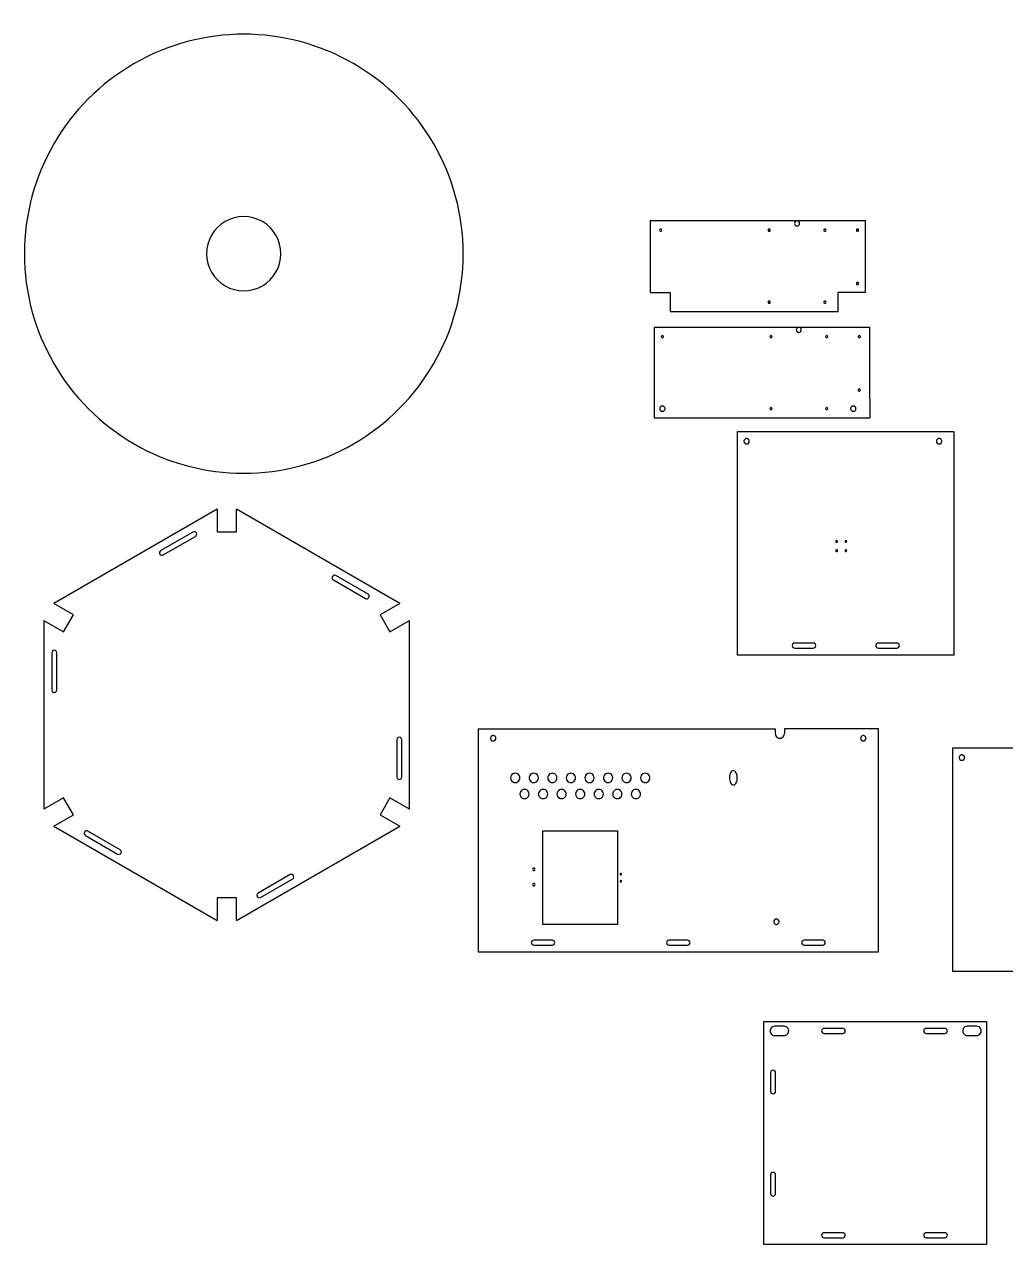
# Model space of a CAD drawing. Extents: x -5712 to 4099, y 0 to 7743.
# Drawn here: x -5712 to -640, y 1438 to 7743 of the extents above; entities that cross this region are included whole.
import ezdxf

# ---------------------------------------------------------------- set-up
doc = ezdxf.new("R2010")
doc.units = 0
for name, color, linetype in [('Sketch052', 7, 'CONTINUOUS'), ('Sketch053', 7, 'CONTINUOUS'), ('Sketch055', 7, 'CONTINUOUS'), ('Sketch060', 7, 'CONTINUOUS'), ('Sketch062', 7, 'CONTINUOUS'), ('Sketch063', 7, 'CONTINUOUS')]:
    doc.layers.add(name, color=color, linetype=linetype)

msp = doc.modelspace()

# ---------------------------------------------------------------- linework, layer by layer
at = {"layer": 'Sketch052', "color": 1}
for points in [[(-737.990793, 1438.348281), (-1889.98947, 1438.348281), (-1889.98947, 2590.348958), (-737.990793, 2590.348958)], [(-1785.349499, 2518.348978), (-1779.089501, 2519.178978), (-1773.349502, 2521.558978), (-1768.419504, 2525.338976), (-1764.569505, 2530.348975), (-1762.149506, 2536.188973), (-1761.349506, 2542.348972), (-1762.149506, 2548.50897), (-1764.569505, 2554.348968), (-1768.419504, 2559.358967), (-1773.349502, 2563.128966), (-1779.089501, 2565.518965), (-1785.349499, 2566.348965), (-1833.349486, 2566.348965), (-1839.609484, 2565.518965), (-1845.349482, 2563.128966), (-1850.279481, 2559.358967), (-1854.13948, 2554.348968), (-1856.549479, 2548.50897), (-1857.349479, 2542.348972), (-1856.549479, 2536.188973), (-1854.13948, 2530.348975), (-1850.279481, 2525.338976), (-1845.349482, 2521.558978), (-1839.609484, 2519.178978), (-1833.349486, 2518.348978)], [(-1577.989557, 2555.308968), (-1583.029556, 2554.278968), (-1587.139555, 2551.498969), (-1589.909554, 2547.38897), (-1590.929554, 2542.348972), (-1589.909554, 2537.308973), (-1587.139555, 2533.188974), (-1583.029556, 2530.408975), (-1577.989557, 2529.388975), (-1481.989584, 2529.388975), (-1476.949586, 2530.408975), (-1472.839587, 2533.188974), (-1470.069588, 2537.308973), (-1469.049588, 2542.348972), (-1470.069588, 2547.38897), (-1472.839587, 2551.498969), (-1476.949586, 2554.278968), (-1481.989584, 2555.308968)], [(-1049.989705, 2555.308968), (-1055.029704, 2554.278968), (-1059.139703, 2551.498969), (-1061.909702, 2547.38897), (-1062.929702, 2542.348972), (-1061.909702, 2537.308973), (-1059.139703, 2533.188974), (-1055.029704, 2530.408975), (-1049.989705, 2529.388975), (-953.990732, 2529.388975), (-948.952734, 2530.408975), (-944.840735, 2533.188974), (-942.068736, 2537.308973), (-941.052736, 2542.348972), (-942.068736, 2547.38897), (-944.840735, 2551.498969), (-948.952734, 2554.278968), (-953.990732, 2555.308968)], [(-789.830778, 2518.348978), (-783.56878, 2519.178978), (-777.830782, 2521.558978), (-772.895783, 2525.338976), (-769.045784, 2530.348975), (-766.633785, 2536.188973), (-765.830785, 2542.348972), (-766.633785, 2548.50897), (-769.045784, 2554.348968), (-772.895783, 2559.358967), (-777.830782, 2563.128966), (-783.56878, 2565.518965), (-789.830778, 2566.348965), (-837.830765, 2566.348965), (-844.092763, 2565.518965), (-849.830762, 2563.128966), (-854.76476, 2559.358967), (-858.614759, 2554.348968), (-861.026758, 2548.50897), (-861.830758, 2542.348972), (-861.026758, 2536.188973), (-858.614759, 2530.348975), (-854.76476, 2525.338976), (-849.830762, 2521.558978), (-844.092763, 2519.178978), (-837.830765, 2518.348978)], [(-1829.029487, 2326.349032), (-1830.059487, 2331.389031), (-1832.829486, 2335.49903), (-1836.949485, 2338.269029), (-1841.989483, 2339.289029), (-1847.029482, 2338.269029), (-1851.149481, 2335.49903), (-1853.92948, 2331.389031), (-1854.94948, 2326.349032), (-1854.94948, 2230.349059), (-1853.92948, 2225.309061), (-1851.149481, 2221.199062), (-1847.029482, 2218.429063), (-1841.989483, 2217.409063), (-1836.949485, 2218.429063), (-1832.829486, 2221.199062), (-1830.059487, 2225.309061), (-1829.029487, 2230.349059)], [(-1829.029487, 1798.34818), (-1830.059487, 1803.385179), (-1832.829486, 1807.497178), (-1836.949485, 1810.269177), (-1841.989483, 1811.286177), (-1847.029482, 1810.269177), (-1851.149481, 1807.497178), (-1853.92948, 1803.385179), (-1854.94948, 1798.34818), (-1854.94948, 1702.348207), (-1853.92948, 1697.310209), (-1851.149481, 1693.19821), (-1847.029482, 1690.426211), (-1841.989483, 1689.410211), (-1836.949485, 1690.426211), (-1832.829486, 1693.19821), (-1830.059487, 1697.310209), (-1829.029487, 1702.348207)], [(-1577.989557, 1499.308264), (-1583.029556, 1498.283265), (-1587.139555, 1495.504265), (-1589.909554, 1491.387267), (-1590.929554, 1486.348268), (-1589.909554, 1481.308269), (-1587.139555, 1477.191271), (-1583.029556, 1474.413271), (-1577.989557, 1473.388272), (-1481.989584, 1473.388272), (-1476.949586, 1474.412271), (-1472.839587, 1477.191271), (-1470.069588, 1481.308269), (-1469.049588, 1486.348268), (-1470.069588, 1491.387267), (-1472.839587, 1495.504265), (-1476.949586, 1498.283265), (-1481.989584, 1499.308264)], [(-1049.989705, 1499.308264), (-1055.029704, 1498.283265), (-1059.139703, 1495.504265), (-1061.909702, 1491.387267), (-1062.929702, 1486.348268), (-1061.909702, 1481.308269), (-1059.139703, 1477.191271), (-1055.029704, 1474.413271), (-1049.989705, 1473.388272), (-953.990732, 1473.388272), (-948.952734, 1474.412271), (-944.840735, 1477.191271), (-942.068736, 1481.308269), (-941.052736, 1486.348268), (-942.068736, 1491.387267), (-944.840735, 1495.504265), (-948.952734, 1498.283265), (-953.990732, 1499.308264)]]:
    msp.add_lwpolyline(points, close=True, dxfattribs=at)
at = {"layer": 'Sketch053', "color": 1}
for points in [[(-908.004745, 2850.408885), (24.769793, 2850.408885), (24.769793, 4002.408562), (-914.051744, 4002.408562), (-914.051744, 2850.408885)], [(-852.131761, 3954.408575), (-852.418761, 3957.208575), (-853.232761, 3959.818574), (-856.21676, 3964.228573), (-860.639759, 3967.208572), (-863.249758, 3968.018572), (-866.051757, 3968.298572), (-868.854756, 3968.018572), (-871.464755, 3967.208572), (-875.886754, 3964.228573), (-878.871753, 3959.818574), (-879.684753, 3957.208575), (-879.971753, 3954.408575), (-879.684753, 3951.598576), (-878.871753, 3948.998577), (-875.886754, 3944.578578), (-871.464755, 3941.598579), (-868.854756, 3940.788579), (-866.051757, 3940.508579), (-863.249758, 3940.788579), (-860.639759, 3941.598579), (-856.21676, 3944.578578), (-853.232761, 3948.998577), (-852.418761, 3951.598576), (-852.131761, 3954.408575)]]:
    msp.add_lwpolyline(points, close=True, dxfattribs=at)
at = {"layer": 'Sketch055', "color": 1}
for points in [[(-4386.118769, 6557.828145)], [(-3443.879034, 6557.828145)], [(-3274.859081, 4054.338547), (-3275.149081, 4057.138547), (-3275.959081, 4059.748546), (-3278.93908, 4064.168545), (-3283.369079, 4067.138544), (-3285.979078, 4067.948544), (-3288.779077, 4068.228544), (-3291.579076, 4067.948544), (-3294.189076, 4067.138544), (-3298.609074, 4064.168545), (-3301.599074, 4059.748546), (-3302.409073, 4057.138547), (-3302.699073, 4054.338547), (-3302.409073, 4051.538548), (-3301.599074, 4048.928549), (-3298.609074, 4044.50855), (-3294.189076, 4041.528551), (-3291.579076, 4040.718551), (-3288.779077, 4040.438551), (-3285.979078, 4040.718551), (-3283.369079, 4041.528551), (-3278.93908, 4044.50855), (-3275.959081, 4048.928549), (-3275.149081, 4051.538548), (-3274.859081, 4054.338547)], [(-1361.579618, 4054.338547), (-1361.869618, 4057.138547), (-1362.679618, 4059.748546), (-1365.669617, 4064.168545), (-1370.089616, 4067.138544), (-1372.699615, 4067.948544), (-1375.499614, 4068.228544), (-1378.299613, 4067.948544), (-1380.919613, 4067.138544), (-1385.339611, 4064.168545), (-1388.31961, 4059.748546), (-1389.13961, 4057.138547), (-1389.41961, 4054.338547), (-1389.13961, 4051.538548), (-1388.31961, 4048.928549), (-1385.339611, 4044.50855), (-1380.919613, 4041.528551), (-1378.299613, 4040.718551), (-1375.499614, 4040.438551), (-1372.699615, 4040.718551), (-1370.089616, 4041.528551), (-1365.669617, 4044.50855), (-1362.679618, 4048.928549), (-1361.869618, 4051.538548), (-1361.579618, 4054.338547)], [(-3151.019116, 3849.488605), (-3151.849116, 3855.748603), (-3154.229115, 3861.488602), (-3158.009114, 3866.4186), (-3163.019113, 3870.268599), (-3168.859111, 3872.678598), (-3175.019109, 3873.488598), (-3181.179107, 3872.678598), (-3187.019106, 3870.268599), (-3192.029104, 3866.4186), (-3195.799103, 3861.488602), (-3198.189103, 3855.748603), (-3199.019102, 3849.488605), (-3198.189103, 3843.218607), (-3195.799103, 3837.488608), (-3192.029104, 3832.54861), (-3187.019106, 3828.698611), (-3181.179107, 3826.288611), (-3175.019109, 3825.488612), (-3168.859111, 3826.288611), (-3163.019113, 3828.698611), (-3158.009114, 3832.54861), (-3154.229115, 3837.488608), (-3151.849116, 3843.218607), (-3151.019116, 3849.488605)], [(-3055.019143, 3849.488605), (-3055.849143, 3855.748603), (-3058.229142, 3861.488602), (-3062.009141, 3866.4186), (-3067.019139, 3870.268599), (-3072.859138, 3872.678598), (-3079.019136, 3873.488598), (-3085.179134, 3872.678598), (-3091.019133, 3870.268599), (-3096.029131, 3866.4186), (-3099.79913, 3861.488602), (-3102.18913, 3855.748603), (-3103.019129, 3849.488605), (-3102.18913, 3843.218607), (-3099.79913, 3837.488608), (-3096.029131, 3832.54861), (-3091.019133, 3828.698611), (-3085.179134, 3826.288611), (-3079.019136, 3825.488612), (-3072.859138, 3826.288611), (-3067.019139, 3828.698611), (-3062.009141, 3832.54861), (-3058.229142, 3837.488608), (-3055.849143, 3843.218607), (-3055.019143, 3849.488605)], [(-2959.01917, 3849.488605), (-2959.84917, 3855.748603), (-2962.229169, 3861.488602), (-2966.009168, 3866.4186), (-2971.019166, 3870.268599), (-2976.859165, 3872.678598), (-2983.019163, 3873.488598), (-2989.179161, 3872.678598), (-2995.01916, 3870.268599), (-3000.029158, 3866.4186), (-3003.799157, 3861.488602), (-3006.189157, 3855.748603), (-3007.019156, 3849.488605), (-3006.189157, 3843.218607), (-3003.799157, 3837.488608), (-3000.029158, 3832.54861), (-2995.01916, 3828.698611), (-2989.179161, 3826.288611), (-2983.019163, 3825.488612), (-2976.859165, 3826.288611), (-2971.019166, 3828.698611), (-2966.009168, 3832.54861), (-2962.229169, 3837.488608), (-2959.84917, 3843.218607), (-2959.01917, 3849.488605)], [(-2863.019197, 3849.488605), (-2863.849196, 3855.748603), (-2866.229196, 3861.488602), (-2870.009195, 3866.4186), (-2875.019193, 3870.268599), (-2880.859192, 3872.678598), (-2887.01919, 3873.488598), (-2893.179188, 3872.678598), (-2899.019187, 3870.268599), (-2904.029185, 3866.4186), (-2907.799184, 3861.488602), (-2910.189183, 3855.748603), (-2911.019183, 3849.488605), (-2910.189183, 3843.218607), (-2907.799184, 3837.488608), (-2904.029185, 3832.54861), (-2899.019187, 3828.698611), (-2893.179188, 3826.288611), (-2887.01919, 3825.488612), (-2880.859192, 3826.288611), (-2875.019193, 3828.698611), (-2870.009195, 3832.54861), (-2866.229196, 3837.488608), (-2863.849196, 3843.218607), (-2863.019197, 3849.488605)], [(-2767.019224, 3849.488605), (-2767.849223, 3855.748603), (-2770.229223, 3861.488602), (-2774.009222, 3866.4186), (-2779.01922, 3870.268599), (-2784.859219, 3872.678598), (-2791.019217, 3873.488598), (-2797.179215, 3872.678598), (-2803.019214, 3870.268599), (-2808.029212, 3866.4186), (-2811.799211, 3861.488602), (-2814.18921, 3855.748603), (-2815.01921, 3849.488605), (-2814.18921, 3843.218607), (-2811.799211, 3837.488608), (-2808.029212, 3832.54861), (-2803.019214, 3828.698611), (-2797.179215, 3826.288611), (-2791.019217, 3825.488612), (-2784.859219, 3826.288611), (-2779.01922, 3828.698611), (-2774.009222, 3832.54861), (-2770.229223, 3837.488608), (-2767.849223, 3843.218607), (-2767.019224, 3849.488605)], [(-2671.019251, 3849.488605), (-2671.84925, 3855.748603), (-2674.22925, 3861.488602), (-2678.009249, 3866.4186), (-2683.019247, 3870.268599), (-2688.859246, 3872.678598), (-2695.019244, 3873.488598), (-2701.179242, 3872.678598), (-2707.01924, 3870.268599), (-2712.029239, 3866.4186), (-2715.799238, 3861.488602), (-2718.189237, 3855.748603), (-2719.019237, 3849.488605), (-2718.189237, 3843.218607), (-2715.799238, 3837.488608), (-2712.029239, 3832.54861), (-2707.01924, 3828.698611), (-2701.179242, 3826.288611), (-2695.019244, 3825.488612), (-2688.859246, 3826.288611), (-2683.019247, 3828.698611), (-2678.009249, 3832.54861), (-2674.22925, 3837.488608), (-2671.84925, 3843.218607), (-2671.019251, 3849.488605)], [(-2575.019277, 3849.488605), (-2575.849277, 3855.748603), (-2578.229277, 3861.488602), (-2582.009276, 3866.4186), (-2587.019274, 3870.268599), (-2592.859272, 3872.678598), (-2599.019271, 3873.488598), (-2605.179269, 3872.678598), (-2611.019267, 3870.268599), (-2616.029266, 3866.4186), (-2619.799265, 3861.488602), (-2622.189264, 3855.748603), (-2623.019264, 3849.488605), (-2622.189264, 3843.218607), (-2619.799265, 3837.488608), (-2616.029266, 3832.54861), (-2611.019267, 3828.698611), (-2605.179269, 3826.288611), (-2599.019271, 3825.488612), (-2592.859272, 3826.288611), (-2587.019274, 3828.698611), (-2582.009276, 3832.54861), (-2578.229277, 3837.488608), (-2575.849277, 3843.218607), (-2575.019277, 3849.488605)], [(-2479.019304, 3849.488605), (-2479.849304, 3855.748603), (-2482.229304, 3861.488602), (-2486.009302, 3866.4186), (-2491.019301, 3870.268599), (-2496.859299, 3872.678598), (-2503.019298, 3873.488598), (-2509.179296, 3872.678598), (-2515.019294, 3870.268599), (-2520.029293, 3866.4186), (-2523.799292, 3861.488602), (-2526.189291, 3855.748603), (-2527.019291, 3849.488605), (-2526.189291, 3843.218607), (-2523.799292, 3837.488608), (-2520.029293, 3832.54861), (-2515.019294, 3828.698611), (-2509.179296, 3826.288611), (-2503.019298, 3825.488612), (-2496.859299, 3826.288611), (-2491.019301, 3828.698611), (-2486.009302, 3832.54861), (-2482.229304, 3837.488608), (-2479.849304, 3843.218607), (-2479.019304, 3849.488605)], [(-2047.019426, 3813.348615), (-2042.959427, 3814.108615), (-2039.169428, 3816.258614), (-2035.749429, 3819.668613), (-2032.75943, 3824.188612), (-2030.29943, 3829.66861), (-2028.439431, 3835.948609), (-2027.269431, 3842.888607), (-2026.859431, 3850.348605), (-2027.269431, 3857.808603), (-2028.439431, 3864.748601), (-2030.29943, 3871.038599), (-2032.75943, 3876.508597), (-2035.749429, 3881.028596), (-2039.169428, 3884.438595), (-2042.959427, 3886.588595), (-2047.019426, 3887.348594), (-2051.079425, 3886.588595), (-2054.869423, 3884.438595), (-2058.289422, 3881.028596), (-2061.269422, 3876.508597), (-2063.739421, 3871.038599), (-2065.58942, 3864.748601), (-2066.76942, 3857.808603), (-2067.17942, 3850.348605), (-2066.76942, 3842.888607), (-2065.58942, 3835.948609), (-2063.739421, 3829.66861), (-2061.269422, 3824.188612), (-2058.289422, 3819.668613), (-2054.869423, 3816.258614), (-2051.079425, 3814.108615)], [(-3103.019129, 3766.338628), (-3103.849129, 3772.598627), (-3106.229128, 3778.338625), (-3110.009127, 3783.268624), (-3115.019126, 3787.118622), (-3120.859124, 3789.528622), (-3127.019123, 3790.338622), (-3133.179121, 3789.528622), (-3139.019119, 3787.118622), (-3144.029118, 3783.268624), (-3147.799117, 3778.338625), (-3150.189116, 3772.598627), (-3151.019116, 3766.338628), (-3150.189116, 3760.07863), (-3147.799117, 3754.338632), (-3144.029118, 3749.398633), (-3139.019119, 3745.548634), (-3133.179121, 3743.138635), (-3127.019123, 3742.338635), (-3120.859124, 3743.138635), (-3115.019126, 3745.548634), (-3110.009127, 3749.398633), (-3106.229128, 3754.338632), (-3103.849129, 3760.07863), (-3103.019129, 3766.338628)], [(-3007.019156, 3766.338628), (-3007.849156, 3772.598627), (-3010.229155, 3778.338625), (-3014.009154, 3783.268624), (-3019.019153, 3787.118622), (-3024.859151, 3789.528622), (-3031.01915, 3790.338622), (-3037.179148, 3789.528622), (-3043.019146, 3787.118622), (-3048.029145, 3783.268624), (-3051.799144, 3778.338625), (-3054.189143, 3772.598627), (-3055.019143, 3766.338628), (-3054.189143, 3760.07863), (-3051.799144, 3754.338632), (-3048.029145, 3749.398633), (-3043.019146, 3745.548634), (-3037.179148, 3743.138635), (-3031.01915, 3742.338635), (-3024.859151, 3743.138635), (-3019.019153, 3745.548634), (-3014.009154, 3749.398633), (-3010.229155, 3754.338632), (-3007.849156, 3760.07863), (-3007.019156, 3766.338628)], [(-2911.019183, 3766.338628), (-2911.849183, 3772.598627), (-2914.229182, 3778.338625), (-2918.009181, 3783.268624), (-2923.01918, 3787.118622), (-2928.859178, 3789.528622), (-2935.019176, 3790.338622), (-2941.179175, 3789.528622), (-2947.019173, 3787.118622), (-2952.029172, 3783.268624), (-2955.799171, 3778.338625), (-2958.18917, 3772.598627), (-2959.01917, 3766.338628), (-2958.18917, 3760.07863), (-2955.799171, 3754.338632), (-2952.029172, 3749.398633), (-2947.019173, 3745.548634), (-2941.179175, 3743.138635), (-2935.019176, 3742.338635), (-2928.859178, 3743.138635), (-2923.01918, 3745.548634), (-2918.009181, 3749.398633), (-2914.229182, 3754.338632), (-2911.849183, 3760.07863), (-2911.019183, 3766.338628)], [(-2815.01921, 3766.338628), (-2815.84921, 3772.598627), (-2818.229209, 3778.338625), (-2822.009208, 3783.268624), (-2827.019207, 3787.118622), (-2832.859205, 3789.528622), (-2839.019203, 3790.338622), (-2845.179202, 3789.528622), (-2851.0192, 3787.118622), (-2856.029199, 3783.268624), (-2859.799198, 3778.338625), (-2862.189197, 3772.598627), (-2863.019197, 3766.338628), (-2862.189197, 3760.07863), (-2859.799198, 3754.338632), (-2856.029199, 3749.398633), (-2851.0192, 3745.548634), (-2845.179202, 3743.138635), (-2839.019203, 3742.338635), (-2832.859205, 3743.138635), (-2827.019207, 3745.548634), (-2822.009208, 3749.398633), (-2818.229209, 3754.338632), (-2815.84921, 3760.07863), (-2815.01921, 3766.338628)], [(-2719.019237, 3766.338628), (-2719.849237, 3772.598627), (-2722.229236, 3778.338625), (-2726.009235, 3783.268624), (-2731.019234, 3787.118622), (-2736.859232, 3789.528622), (-2743.01923, 3790.338622), (-2749.179229, 3789.528622), (-2755.019227, 3787.118622), (-2760.029226, 3783.268624), (-2763.799225, 3778.338625), (-2766.189224, 3772.598627), (-2767.019224, 3766.338628), (-2766.189224, 3760.07863), (-2763.799225, 3754.338632), (-2760.029226, 3749.398633), (-2755.019227, 3745.548634), (-2749.179229, 3743.138635), (-2743.01923, 3742.338635), (-2736.859232, 3743.138635), (-2731.019234, 3745.548634), (-2726.009235, 3749.398633), (-2722.229236, 3754.338632), (-2719.849237, 3760.07863), (-2719.019237, 3766.338628)], [(-2623.019264, 3766.338628), (-2623.849264, 3772.598627), (-2626.229263, 3778.338625), (-2630.009262, 3783.268624), (-2635.019261, 3787.118622), (-2640.859259, 3789.528622), (-2647.019257, 3790.338622), (-2653.179256, 3789.528622), (-2659.019254, 3787.118622), (-2664.029253, 3783.268624), (-2667.799251, 3778.338625), (-2670.189251, 3772.598627), (-2671.019251, 3766.338628), (-2670.189251, 3760.07863), (-2667.799251, 3754.338632), (-2664.029253, 3749.398633), (-2659.019254, 3745.548634), (-2653.179256, 3743.138635), (-2647.019257, 3742.338635), (-2640.859259, 3743.138635), (-2635.019261, 3745.548634), (-2630.009262, 3749.398633), (-2626.229263, 3754.338632), (-2623.849264, 3760.07863), (-2623.019264, 3766.338628)], [(-2527.019291, 3766.338628), (-2527.849291, 3772.598627), (-2530.22929, 3778.338625), (-2534.009289, 3783.268624), (-2539.019288, 3787.118622), (-2544.859286, 3789.528622), (-2551.019284, 3790.338622), (-2557.179282, 3789.528622), (-2563.019281, 3787.118622), (-2568.029279, 3783.268624), (-2571.799278, 3778.338625), (-2574.189278, 3772.598627), (-2575.019277, 3766.338628), (-2574.189278, 3760.07863), (-2571.799278, 3754.338632), (-2568.029279, 3749.398633), (-2563.019281, 3745.548634), (-2557.179282, 3743.138635), (-2551.019284, 3742.338635), (-2544.859286, 3743.138635), (-2539.019288, 3745.548634), (-2534.009289, 3749.398633), (-2530.22929, 3754.338632), (-2527.849291, 3760.07863), (-2527.019291, 3766.338628)], [(-3032.459149, 3575.778682), (-2645.579258, 3575.778682), (-2645.579258, 3092.898817), (-3032.459149, 3092.898817)], [(-3072.489138, 3377.538737), (-3073.369138, 3380.798736), (-3075.759137, 3383.188736), (-3079.019136, 3384.068736), (-3082.279135, 3383.188736), (-3084.669134, 3380.798736), (-3085.549134, 3377.538737), (-3084.669134, 3374.268738), (-3082.279135, 3371.878739), (-3079.019136, 3371.008739), (-3075.759137, 3371.878739), (-3073.369138, 3374.268738), (-3072.489138, 3377.538737)], [(-2624.749264, 3352.338744), (-2625.319263, 3354.468744), (-2626.889263, 3356.038743), (-2629.019262, 3356.608743), (-2631.159262, 3356.038743), (-2632.719261, 3354.468744), (-2633.289261, 3352.338744), (-2632.719261, 3350.198745), (-2631.159262, 3348.638745), (-2629.019262, 3348.058746), (-2626.889263, 3348.638745), (-2625.319263, 3350.198745), (-2624.749264, 3352.338744)], [(-3072.489138, 3298.33876), (-3073.369138, 3301.598759), (-3075.759137, 3303.988758), (-3079.019136, 3304.868758), (-3082.279135, 3303.988758), (-3084.669134, 3301.598759), (-3085.549134, 3298.33876), (-3084.669134, 3295.06876), (-3082.279135, 3292.678761), (-3079.019136, 3291.808761), (-3075.759137, 3292.678761), (-3073.369138, 3295.06876), (-3072.489138, 3298.33876)], [(-2624.749264, 3316.338755), (-2625.319263, 3318.478754), (-2626.889263, 3320.038753), (-2629.019262, 3320.608753), (-2631.159262, 3320.038753), (-2632.719261, 3318.478754), (-2633.289261, 3316.338755), (-2632.719261, 3314.198755), (-2631.159262, 3312.638756), (-2629.019262, 3312.068756), (-2626.889263, 3312.638756), (-2625.319263, 3314.198755), (-2624.749264, 3316.338755)], [(-1811.039492, 3106.338813), (-1811.319492, 3109.138813), (-1812.139492, 3111.748812), (-1815.119491, 3116.168811), (-1819.539489, 3119.13881), (-1822.149489, 3119.94881), (-1824.959488, 3120.22881), (-1827.759487, 3119.94881), (-1830.369486, 3119.13881), (-1834.789485, 3116.168811), (-1837.779484, 3111.748812), (-1838.589484, 3109.138813), (-1838.879484, 3106.338813), (-1838.589484, 3103.538814), (-1837.779484, 3100.928815), (-1834.789485, 3096.508816), (-1830.369486, 3093.528817), (-1827.759487, 3092.718817), (-1824.959488, 3092.438817), (-1822.149489, 3092.718817), (-1819.539489, 3093.528817), (-1815.119491, 3096.508816), (-1812.139492, 3100.928815), (-1811.319492, 3103.538814), (-1811.039492, 3106.338813)], [(-3079.019136, 3011.29884), (-3084.059135, 3010.26884), (-3088.169134, 3007.488841), (-3090.939133, 3003.378842), (-3091.959132, 2998.338844), (-3090.939133, 2993.298845), (-3088.169134, 2989.178846), (-3084.059135, 2986.398847), (-3079.019136, 2985.378847), (-2983.019163, 2985.378847), (-2977.979164, 2986.398847), (-2973.869166, 2989.178846), (-2971.099166, 2993.298845), (-2970.079167, 2998.338844), (-2971.099166, 3003.378842), (-2973.869166, 3007.488841), (-2977.979164, 3010.26884), (-2983.019163, 3011.29884)], [(-2380.139332, 3011.29884), (-2385.179331, 3010.26884), (-2389.28933, 3007.488841), (-2392.059329, 3003.378842), (-2393.079329, 2998.338844), (-2392.059329, 2993.298845), (-2389.28933, 2989.178846), (-2385.179331, 2986.398847), (-2380.139332, 2985.378847), (-2284.139359, 2985.378847), (-2279.099361, 2986.398847), (-2274.989362, 2989.178846), (-2272.219362, 2993.298845), (-2271.199363, 2998.338844), (-2272.219362, 3003.378842), (-2274.989362, 3007.488841), (-2279.099361, 3010.26884), (-2284.139359, 3011.29884)], [(-1681.259528, 3011.29884), (-1686.299527, 3010.26884), (-1690.409526, 3007.488841), (-1693.179525, 3003.378842), (-1694.199525, 2998.338844), (-1693.179525, 2993.298845), (-1690.409526, 2989.178846), (-1686.299527, 2986.398847), (-1681.259528, 2985.378847), (-1585.259555, 2985.378847), (-1580.219557, 2986.398847), (-1576.109558, 2989.178846), (-1573.339559, 2993.298845), (-1572.319559, 2998.338844), (-1573.339559, 3003.378842), (-1576.109558, 3007.488841), (-1580.219557, 3010.26884), (-1585.259555, 3011.29884)]]:
    msp.add_lwpolyline(points, close=True, dxfattribs=at)
for points in [[(-4716.558677, 5237.588215), (-5560.71244, 4750.214352)], [(-4716.558677, 5237.588215), (-4716.558677, 5120.287248), (-4615.758705, 5120.287248), (-4615.758705, 5237.588215)], [(-3771.604942, 4750.214352), (-4615.758705, 5237.588215)], [(-4840.907642, 5119.791249), (-5007.184595, 5023.791275)], [(-4994.224599, 5001.345282), (-4827.947645, 5097.345255)], [(-4115.031845, 4872.561318), (-3948.755892, 4776.561345)], [(-3935.795896, 4799.008339), (-4102.071849, 4895.008312)], [(-5611.112426, 4662.922377), (-5509.526454, 4604.271393), (-5459.126468, 4691.563369), (-5560.71244, 4750.214352)], [(-3771.604942, 4750.214352), (-3873.190913, 4691.563369), (-3822.790927, 4604.271393), (-3721.204956, 4662.922377)], [(-5611.112426, 4662.922377), (-5611.112426, 3688.17865)], [(-3721.204956, 3688.17865), (-3721.204956, 4662.922377)], [(-5571.272437, 4496.333423), (-5571.272437, 4304.333477)], [(-5545.352444, 4304.333477), (-5545.352444, 4496.333423)], [(-3367.019055, 4102.338534), (-1831.019486, 4102.338534)], [(-3367.019055, 4102.338534), (-3367.019055, 2950.338857), (-1297.259636, 2950.338857), (-1297.259636, 4102.338534), (-1783.0195, 4102.338534), (-1783.0195, 4078.338541)], [(-1831.019486, 4102.338534), (-1831.019486, 4078.338541)], [(-3786.964937, 4046.76855), (-3786.964937, 3854.768603)], [(-3761.044945, 3854.768603), (-3761.044945, 4046.76855)], [(-1831.019486, 4078.338541), (-1830.189486, 4072.078542), (-1827.809487, 4066.338544), (-1824.029488, 4061.398545), (-1819.01949, 4057.548547), (-1813.179491, 4055.138547), (-1807.019493, 4054.338547), (-1800.859495, 4055.138547), (-1795.019496, 4057.548547), (-1790.009498, 4061.398545), (-1786.239499, 4066.338544), (-1783.849499, 4072.078542), (-1783.0195, 4078.338541)], [(-5560.71244, 3600.878675), (-5459.126468, 3659.538658), (-5509.526454, 3746.828634), (-5611.112426, 3688.17865)], [(-3721.204956, 3688.17865), (-3822.790927, 3746.828634), (-3873.190913, 3659.538658), (-3771.604942, 3600.878675)], [(-5560.71244, 3600.878675), (-4716.558677, 3113.508811)], [(-4615.758705, 3113.508811), (-3771.604942, 3600.878675)], [(-5396.521486, 3552.088688), (-5230.245532, 3456.088715)], [(-5217.285536, 3478.538709), (-5383.561489, 3574.538682)], [(-4338.092783, 3349.748745), (-4504.369736, 3253.748772)], [(-4491.40974, 3231.308778), (-4325.132786, 3327.308751)], [(-4615.758705, 3113.508811), (-4615.758705, 3230.808779), (-4716.558677, 3230.808779), (-4716.558677, 3113.508811)]]:
    msp.add_lwpolyline(points, dxfattribs=at)
for points in [[(-4010.998875, 7540.108523), (-4361.933853, 7742.720928), (-4794.303577, 7742.720928), (-5145.238556, 7540.108523)], [(-5145.238556, 7540.108523), (-5496.173535, 7337.496119), (-5712.358397, 6963.052954), (-5712.358397, 6557.828145)], [(-3443.879034, 6557.828145), (-3443.879034, 6963.052954), (-3660.063896, 7337.496119), (-4010.998875, 7540.108523)], [(-4482.118742, 6724.104976), (-4541.523732, 6758.402463), (-4614.713698, 6758.402463), (-4674.118689, 6724.104976)], [(-4674.118689, 6724.104976), (-4733.523679, 6689.807489), (-4770.118662, 6626.423119), (-4770.118662, 6557.828145)], [(-4386.118769, 6557.828145), (-4386.118769, 6626.423119), (-4422.713752, 6689.807489), (-4482.118742, 6724.104976)], [(-5712.358397, 6557.828145), (-5712.358397, 6152.603336), (-5496.173535, 5778.160171), (-5145.238556, 5575.547767)], [(-4770.118662, 6557.828145), (-4770.118662, 6489.233171), (-4733.523679, 6425.848801), (-4674.118689, 6391.551314)], [(-4482.118742, 6391.551314), (-4422.713752, 6425.848801), (-4386.118769, 6489.233171), (-4386.118769, 6557.828145)], [(-4010.998875, 5575.547767), (-3660.063896, 5778.160171), (-3443.879034, 6152.603336), (-3443.879034, 6557.828145)], [(-4674.118689, 6391.551314), (-4614.713698, 6357.253827), (-4541.523732, 6357.253827), (-4482.118742, 6391.551314)], [(-5145.238556, 5575.547767), (-4794.303577, 5372.935362), (-4361.933853, 5372.935362), (-4010.998875, 5575.547767)], [(-4823.206611, 5115.048825), (-4826.78484, 5121.246498), (-4834.709254, 5123.370806), (-4840.907742, 5119.793989)], [(-4827.947745, 5097.346615), (-4821.750887, 5100.926254), (-4819.628383, 5108.851151), (-4823.206611, 5115.048825)], [(-5007.184615, 5023.794015), (-5013.381474, 5020.214376), (-5015.503977, 5012.289479), (-5011.925749, 5006.091805)], [(-5011.925749, 5006.091805), (-5008.347521, 4999.894132), (-5000.423107, 4997.769824), (-4994.224619, 5001.346642)], [(-4119.771159, 4890.261488), (-4123.349388, 4884.063814), (-4121.226884, 4876.138917), (-4115.030025, 4872.559278)], [(-4102.070029, 4895.006652), (-4108.268517, 4898.583469), (-4116.192931, 4896.459161), (-4119.771159, 4890.261488)], [(-3931.052412, 4781.304468), (-3927.474183, 4787.502142), (-3929.596687, 4795.42704), (-3935.793546, 4799.006679)], [(-3948.753542, 4776.559305), (-3942.555054, 4772.982488), (-3934.63064, 4775.106795), (-3931.052412, 4781.304468)], [(-5564.792139, 4507.55718), (-5568.801975, 4505.242099), (-5571.272137, 4500.963654), (-5571.272137, 4496.333493)], [(-5551.832142, 4507.55718), (-5555.841979, 4509.87226), (-5560.782302, 4509.87226), (-5564.792139, 4507.55718)], [(-5545.352144, 4496.333493), (-5545.352144, 4500.963654), (-5547.822305, 4505.242099), (-5551.832142, 4507.55718)], [(-5571.272137, 4304.333547), (-5571.272137, 4299.703387), (-5568.801975, 4295.424942), (-5564.792139, 4293.109861)], [(-5564.792139, 4293.109861), (-5560.782302, 4290.794781), (-5555.841979, 4290.794781), (-5551.832142, 4293.109861)], [(-5551.832142, 4293.109861), (-5547.822305, 4295.424942), (-5545.352144, 4299.703387), (-5545.352144, 4304.333547)], [(-3780.485239, 4057.987836), (-3784.495076, 4055.672755), (-3786.965237, 4051.39431), (-3786.965237, 4046.76415)], [(-3767.525243, 4057.987836), (-3771.53508, 4060.302916), (-3776.475402, 4060.302916), (-3780.485239, 4057.987836)], [(-3761.045245, 4046.76415), (-3761.045245, 4051.39431), (-3763.515406, 4055.672755), (-3767.525243, 4057.987836)], [(-3786.965237, 3854.764203), (-3786.965237, 3850.134043), (-3784.495076, 3845.855598), (-3780.485239, 3843.540517)], [(-3767.525243, 3843.540517), (-3763.515406, 3845.855598), (-3761.045245, 3850.134043), (-3761.045245, 3854.764203)], [(-3780.485239, 3843.540517), (-3776.475402, 3841.225437), (-3771.53508, 3841.225437), (-3767.525243, 3843.540517)], [(-5401.267534, 3569.794683), (-5404.846338, 3563.596007), (-5402.722512, 3555.669793), (-5396.523836, 3552.090989)], [(-5383.563839, 3574.538382), (-5389.762516, 3578.117186), (-5397.68873, 3575.99336), (-5401.267534, 3569.794683)], [(-5212.543658, 3460.834714), (-5208.964854, 3467.033391), (-5211.08868, 3474.959605), (-5217.287356, 3478.538409)], [(-5230.247352, 3456.091015), (-5224.048676, 3452.512212), (-5216.122462, 3454.636038), (-5212.543658, 3460.834714)], [(-4325.132757, 3349.751039), (-4329.142596, 3352.066123), (-4334.082922, 3352.066125), (-4338.092763, 3349.751045)], [(-4318.652759, 3338.527343), (-4318.652757, 3343.157507), (-4321.122919, 3347.435956), (-4325.132757, 3349.751039)], [(-4325.132766, 3327.303651), (-4321.122926, 3329.618732), (-4318.652761, 3333.897179), (-4318.652759, 3338.527343)], [(-4510.849643, 3242.527381), (-4510.849645, 3237.897217), (-4508.379484, 3233.618768), (-4504.369645, 3231.303684)], [(-4504.369636, 3253.751072), (-4508.379477, 3251.435991), (-4510.849641, 3247.157545), (-4510.849643, 3242.527381)], [(-4504.369645, 3231.303684), (-4500.359807, 3228.9886), (-4495.419481, 3228.988598), (-4491.40964, 3231.303679)]]:
    msp.add_open_spline(points, degree=3, dxfattribs=at)
at = {"layer": 'Sketch060', "color": 1}
for points in [[(-2026.859431, 4484.978427), (-905.237746, 4484.978427), (-905.237746, 5636.978103), (-2026.859431, 5636.978103)], [(-1964.939449, 5588.978117), (-1965.229449, 5591.778116), (-1966.039448, 5594.388115), (-1969.019448, 5598.798114), (-1973.449446, 5601.778113), (-1976.059446, 5602.588113), (-1978.859445, 5602.868113), (-1981.659444, 5602.588113), (-1984.269443, 5601.778113), (-1988.689442, 5598.798114), (-1991.679441, 5594.388115), (-1992.489441, 5591.778116), (-1992.779441, 5588.978117), (-1992.489441, 5586.168118), (-1991.679441, 5583.568118), (-1988.689442, 5579.14812), (-1984.269443, 5576.16812), (-1981.659444, 5575.358121), (-1978.859445, 5575.078121), (-1976.059446, 5575.358121), (-1973.449446, 5576.16812), (-1969.019448, 5579.14812), (-1966.039448, 5583.568118), (-1965.229449, 5586.168118), (-1964.939449, 5588.978117)], [(-969.561728, 5588.978117), (-969.848728, 5591.778116), (-970.662728, 5594.388115), (-973.646727, 5598.798114), (-978.068726, 5601.778113), (-980.679725, 5602.588113), (-983.481724, 5602.868113), (-986.283723, 5602.588113), (-988.894723, 5601.778113), (-993.316721, 5598.798114), (-996.30172, 5594.388115), (-997.11472, 5591.778116), (-997.40172, 5588.978117), (-997.11472, 5586.168118), (-996.30172, 5583.568118), (-993.316721, 5579.14812), (-988.894723, 5576.16812), (-986.283723, 5575.358121), (-983.481724, 5575.078121), (-980.679725, 5575.358121), (-978.068726, 5576.16812), (-973.646727, 5579.14812), (-970.662728, 5583.568118), (-969.848728, 5586.168118), (-969.561728, 5588.978117)], [(-1508.989577, 5071.518262), (-1509.559576, 5073.658261), (-1511.119576, 5075.218261), (-1513.259575, 5075.788261), (-1515.399575, 5075.218261), (-1516.959574, 5073.658261), (-1517.529574, 5071.518262), (-1516.959574, 5069.388263), (-1515.399575, 5067.818263), (-1513.259575, 5067.248263), (-1511.119576, 5067.818263), (-1509.559576, 5069.388263), (-1508.989577, 5071.518262)], [(-1460.98959, 5071.518262), (-1461.55959, 5073.658261), (-1463.119589, 5075.218261), (-1465.259589, 5075.788261), (-1467.399588, 5075.218261), (-1468.959588, 5073.658261), (-1469.529588, 5071.518262), (-1468.959588, 5069.388263), (-1467.399588, 5067.818263), (-1465.259589, 5067.248263), (-1463.119589, 5067.818263), (-1461.55959, 5069.388263), (-1460.98959, 5071.518262)], [(-1508.989577, 5023.518276), (-1509.559576, 5025.658275), (-1511.119576, 5027.218274), (-1513.259575, 5027.788274), (-1515.399575, 5027.218274), (-1516.959574, 5025.658275), (-1517.529574, 5023.518276), (-1516.959574, 5021.388276), (-1515.399575, 5019.818277), (-1513.259575, 5019.248277), (-1511.119576, 5019.818277), (-1509.559576, 5021.388276), (-1508.989577, 5023.518276)], [(-1460.98959, 5023.518276), (-1461.55959, 5025.658275), (-1463.119589, 5027.218274), (-1465.259589, 5027.788274), (-1467.399588, 5027.218274), (-1468.959588, 5025.658275), (-1469.529588, 5023.518276), (-1468.959588, 5021.388276), (-1467.399588, 5019.818277), (-1465.259589, 5019.248277), (-1463.119589, 5019.818277), (-1461.55959, 5021.388276), (-1460.98959, 5023.518276)]]:
    msp.add_lwpolyline(points, close=True, dxfattribs=at)
for points in [[(-1634.049542, 4545.93841), (-1730.049515, 4545.93841), (-1735.089513, 4544.91841), (-1739.199512, 4542.138411), (-1741.969511, 4538.018412), (-1742.989511, 4532.978413), (-1741.969511, 4527.938415), (-1739.199512, 4523.818416), (-1735.089513, 4521.048417), (-1730.049515, 4520.018417)], [(-1634.049542, 4520.008417), (-1629.009543, 4521.038417), (-1624.899544, 4523.818416), (-1622.129545, 4527.928415), (-1621.109545, 4532.968413), (-1622.129545, 4538.008412), (-1624.899544, 4542.128411), (-1629.009543, 4544.90841), (-1634.049542, 4545.92841)], [(-1202.049663, 4545.93841), (-1298.049636, 4545.93841), (-1303.089634, 4544.91841), (-1307.199633, 4542.138411), (-1309.969632, 4538.018412), (-1310.989632, 4532.978413), (-1309.969632, 4527.938415), (-1307.199633, 4523.818416), (-1303.089634, 4521.048417), (-1298.049636, 4520.018417)], [(-1202.049663, 4520.008417), (-1197.009664, 4521.038417), (-1192.899665, 4523.818416), (-1190.129666, 4527.928415), (-1189.109666, 4532.968413), (-1190.129666, 4538.008412), (-1192.899665, 4542.128411), (-1197.009664, 4544.90841), (-1202.049663, 4545.92841)], [(-1730.049515, 4520.008417), (-1634.049542, 4520.008417)], [(-1298.049636, 4520.008417), (-1202.049663, 4520.008417)]]:
    msp.add_lwpolyline(points, dxfattribs=at)
at = {"layer": 'Sketch062', "color": 1}
for points in [[(-1342.469623, 5807.358056), (-1342.469623, 6177.447952), (-2456.069311, 6177.447952), (-2456.069311, 5807.358056), (-2456.069311, 5709.468083), (-2364.149337, 5709.468083), (-1496.30958, 5709.468083), (-1342.469623, 5709.468083)], [(-1342.469623, 5807.358056), (-1342.469623, 5709.468083)]]:
    msp.add_lwpolyline(points, dxfattribs=at)
for points in [[(-2408.309324, 6129.447965), (-2409.079324, 6132.327964), (-2411.189323, 6134.437964), (-2414.069323, 6135.207964), (-2416.949322, 6134.437964), (-2419.059321, 6132.327964), (-2419.829321, 6129.447965), (-2419.059321, 6126.567966), (-2416.949322, 6124.457967), (-2414.069323, 6123.687967), (-2411.189323, 6124.457967), (-2409.079324, 6126.567966), (-2408.309324, 6129.447965)], [(-1847.119482, 6129.447965), (-1847.889482, 6132.327964), (-1849.999481, 6134.437964), (-1852.87948, 6135.207964), (-1855.759479, 6134.437964), (-1857.859479, 6132.327964), (-1858.639478, 6129.447965), (-1857.859479, 6126.567966), (-1855.759479, 6124.457967), (-1852.87948, 6123.687967), (-1849.999481, 6124.457967), (-1847.889482, 6126.567966), (-1847.119482, 6129.447965)], [(-1695.979524, 6164.107955), (-1696.999524, 6169.137954), (-1699.779523, 6173.257953), (-1703.899522, 6176.027952), (-1708.93952, 6177.047952), (-1713.979519, 6176.027952), (-1718.099518, 6173.257953), (-1720.869517, 6169.137954), (-1721.899517, 6164.107955), (-1720.869517, 6159.067957), (-1718.099518, 6154.957958), (-1713.979519, 6152.187959), (-1708.93952, 6151.167959), (-1703.899522, 6152.187959), (-1699.779523, 6154.957958), (-1696.999524, 6159.067957), (-1695.979524, 6164.107955)], [(-1559.119563, 6129.447965), (-1559.889562, 6132.327964), (-1561.999562, 6134.437964), (-1564.879561, 6135.207964), (-1567.75956, 6134.437964), (-1569.85956, 6132.327964), (-1570.639559, 6129.447965), (-1569.85956, 6126.567966), (-1567.75956, 6124.457967), (-1564.879561, 6123.687967), (-1561.999562, 6124.457967), (-1559.889562, 6126.567966), (-1559.119563, 6129.447965)], [(-1390.70961, 6129.447965), (-1391.47961, 6132.327964), (-1393.589609, 6134.437964), (-1396.469608, 6135.207964), (-1399.349607, 6134.437964), (-1401.459607, 6132.327964), (-1402.229607, 6129.447965), (-1401.459607, 6126.567966), (-1399.349607, 6124.457967), (-1396.469608, 6123.687967), (-1393.589609, 6124.457967), (-1391.47961, 6126.567966), (-1390.70961, 6129.447965)], [(-1390.70961, 5853.468043), (-1391.47961, 5856.348042), (-1393.589609, 5858.458041), (-1396.469608, 5859.228041), (-1399.349607, 5858.458041), (-1401.459607, 5856.348042), (-1402.229607, 5853.468043), (-1401.459607, 5850.588043), (-1399.349607, 5848.478044), (-1396.469608, 5847.708044), (-1393.589609, 5848.478044), (-1391.47961, 5850.588043), (-1390.70961, 5853.468043)], [(-2400.149327, 5757.46807), (-2400.439326, 5760.268069), (-2401.249326, 5762.878068), (-2404.239325, 5767.298067), (-2408.659324, 5770.268066), (-2411.269323, 5771.078066), (-2414.069323, 5771.368066), (-2416.869322, 5771.078066), (-2419.479321, 5770.268066), (-2423.90932, 5767.298067), (-2426.889319, 5762.878068), (-2427.699319, 5760.268069), (-2427.989319, 5757.46807), (-2427.699319, 5754.66807), (-2426.889319, 5752.058071), (-2423.90932, 5747.638072), (-2419.479321, 5744.658073), (-2416.869322, 5743.848073), (-2414.069323, 5743.568073), (-2411.269323, 5743.848073), (-2408.659324, 5744.658073), (-2404.239325, 5747.638072), (-2401.249326, 5752.058071), (-2400.439326, 5754.66807), (-2400.149327, 5757.46807)], [(-1847.119482, 5757.46807), (-1847.889482, 5760.348069), (-1849.999481, 5762.458068), (-1852.87948, 5763.228068), (-1855.759479, 5762.458068), (-1857.859479, 5760.348069), (-1858.639478, 5757.46807), (-1857.859479, 5754.58807), (-1855.759479, 5752.478071), (-1852.87948, 5751.708071), (-1849.999481, 5752.478071), (-1847.889482, 5754.58807), (-1847.119482, 5757.46807)], [(-1559.119563, 5757.46807), (-1559.889562, 5760.348069), (-1561.999562, 5762.458068), (-1564.879561, 5763.228068), (-1567.75956, 5762.458068), (-1569.85956, 5760.348069), (-1570.639559, 5757.46807), (-1569.85956, 5754.58807), (-1567.75956, 5752.478071), (-1564.879561, 5751.708071), (-1561.999562, 5752.478071), (-1559.889562, 5754.58807), (-1559.119563, 5757.46807)], [(-1413.519603, 5757.46807), (-1413.809603, 5760.268069), (-1414.619603, 5762.878068), (-1417.609602, 5767.298067), (-1422.029601, 5770.268066), (-1424.6396, 5771.078066), (-1427.439599, 5771.368066), (-1430.239599, 5771.078066), (-1432.849598, 5770.268066), (-1437.279597, 5767.298067), (-1440.259596, 5762.878068), (-1441.069596, 5760.268069), (-1441.359596, 5757.46807), (-1441.069596, 5754.66807), (-1440.259596, 5752.058071), (-1437.279597, 5747.638072), (-1432.849598, 5744.658073), (-1430.239599, 5743.848073), (-1427.439599, 5743.568073), (-1424.6396, 5743.848073), (-1422.029601, 5744.658073), (-1417.609602, 5747.638072), (-1414.619603, 5752.058071), (-1413.809603, 5754.66807), (-1413.519603, 5757.46807)]]:
    msp.add_lwpolyline(points, close=True, dxfattribs=at)
at = {"layer": 'Sketch063', "color": 1}
for points in [[(-1363.649617, 6357.657901), (-1363.649617, 6727.747797), (-2477.249305, 6727.747797), (-2477.249305, 6357.657901), (-2373.329334, 6357.657901), (-2373.329334, 6259.767929), (-1505.489578, 6259.767929), (-1505.489578, 6357.657901)], [(-1363.649617, 6357.657901), (-1505.489578, 6357.657901)]]:
    msp.add_lwpolyline(points, dxfattribs=at)
for points in [[(-2417.489322, 6679.747811), (-2418.259321, 6682.62781), (-2420.369321, 6684.737809), (-2423.24932, 6685.507809), (-2426.129319, 6684.737809), (-2428.239319, 6682.62781), (-2429.009318, 6679.747811), (-2428.239319, 6676.867812), (-2426.129319, 6674.757812), (-2423.24932, 6673.987812), (-2420.369321, 6674.757812), (-2418.259321, 6676.867812), (-2417.489322, 6679.747811)], [(-1856.299479, 6679.747811), (-1857.069479, 6682.62781), (-1859.179478, 6684.737809), (-1862.059478, 6685.507809), (-1864.939477, 6684.737809), (-1867.039476, 6682.62781), (-1867.819476, 6679.747811), (-1867.039476, 6676.867812), (-1864.939477, 6674.757812), (-1862.059478, 6673.987812), (-1859.179478, 6674.757812), (-1857.069479, 6676.867812), (-1856.299479, 6679.747811)], [(-1705.159522, 6714.407801), (-1706.189521, 6719.4378), (-1708.95952, 6723.557799), (-1713.079519, 6726.327798), (-1718.119518, 6727.337797), (-1723.159517, 6726.327798), (-1727.279515, 6723.557799), (-1730.059515, 6719.4378), (-1731.079514, 6714.407801), (-1730.059515, 6709.367803), (-1727.279515, 6705.257804), (-1723.159517, 6702.477804), (-1718.119518, 6701.467805), (-1713.079519, 6702.477804), (-1708.95952, 6705.257804), (-1706.189521, 6709.367803), (-1705.159522, 6714.407801)], [(-1568.29956, 6679.747811), (-1569.06956, 6682.62781), (-1571.179559, 6684.737809), (-1574.059558, 6685.507809), (-1576.939558, 6684.737809), (-1579.039557, 6682.62781), (-1579.819557, 6679.747811), (-1579.039557, 6676.867812), (-1576.939558, 6674.757812), (-1574.059558, 6673.987812), (-1571.179559, 6674.757812), (-1569.06956, 6676.867812), (-1568.29956, 6679.747811)], [(-1399.889607, 6679.747811), (-1400.659607, 6682.62781), (-1402.769606, 6684.737809), (-1405.649606, 6685.507809), (-1408.529605, 6684.737809), (-1410.639604, 6682.62781), (-1411.409604, 6679.747811), (-1410.639604, 6676.867812), (-1408.529605, 6674.757812), (-1405.649606, 6673.987812), (-1402.769606, 6674.757812), (-1400.659607, 6676.867812), (-1399.889607, 6679.747811)], [(-1399.889607, 6403.767888), (-1400.659607, 6406.647887), (-1402.769606, 6408.757887), (-1405.649606, 6409.527887), (-1408.529605, 6408.757887), (-1410.639604, 6406.647887), (-1411.409604, 6403.767888), (-1410.639604, 6400.887889), (-1408.529605, 6398.77789), (-1405.649606, 6398.00789), (-1402.769606, 6398.77789), (-1400.659607, 6400.887889), (-1399.889607, 6403.767888)], [(-1856.299479, 6307.767915), (-1857.069479, 6310.647914), (-1859.179478, 6312.757914), (-1862.059478, 6313.527914), (-1864.939477, 6312.757914), (-1867.039476, 6310.647914), (-1867.819476, 6307.767915), (-1867.039476, 6304.887916), (-1864.939477, 6302.777917), (-1862.059478, 6302.007917), (-1859.179478, 6302.777917), (-1857.069479, 6304.887916), (-1856.299479, 6307.767915)], [(-1568.29956, 6307.767915), (-1569.06956, 6310.647914), (-1571.179559, 6312.757914), (-1574.059558, 6313.527914), (-1576.939558, 6312.757914), (-1579.039557, 6310.647914), (-1579.819557, 6307.767915), (-1579.039557, 6304.887916), (-1576.939558, 6302.777917), (-1574.059558, 6302.007917), (-1571.179559, 6302.777917), (-1569.06956, 6304.887916), (-1568.29956, 6307.767915)]]:
    msp.add_lwpolyline(points, close=True, dxfattribs=at)

doc.saveas('drawing.dxf')
